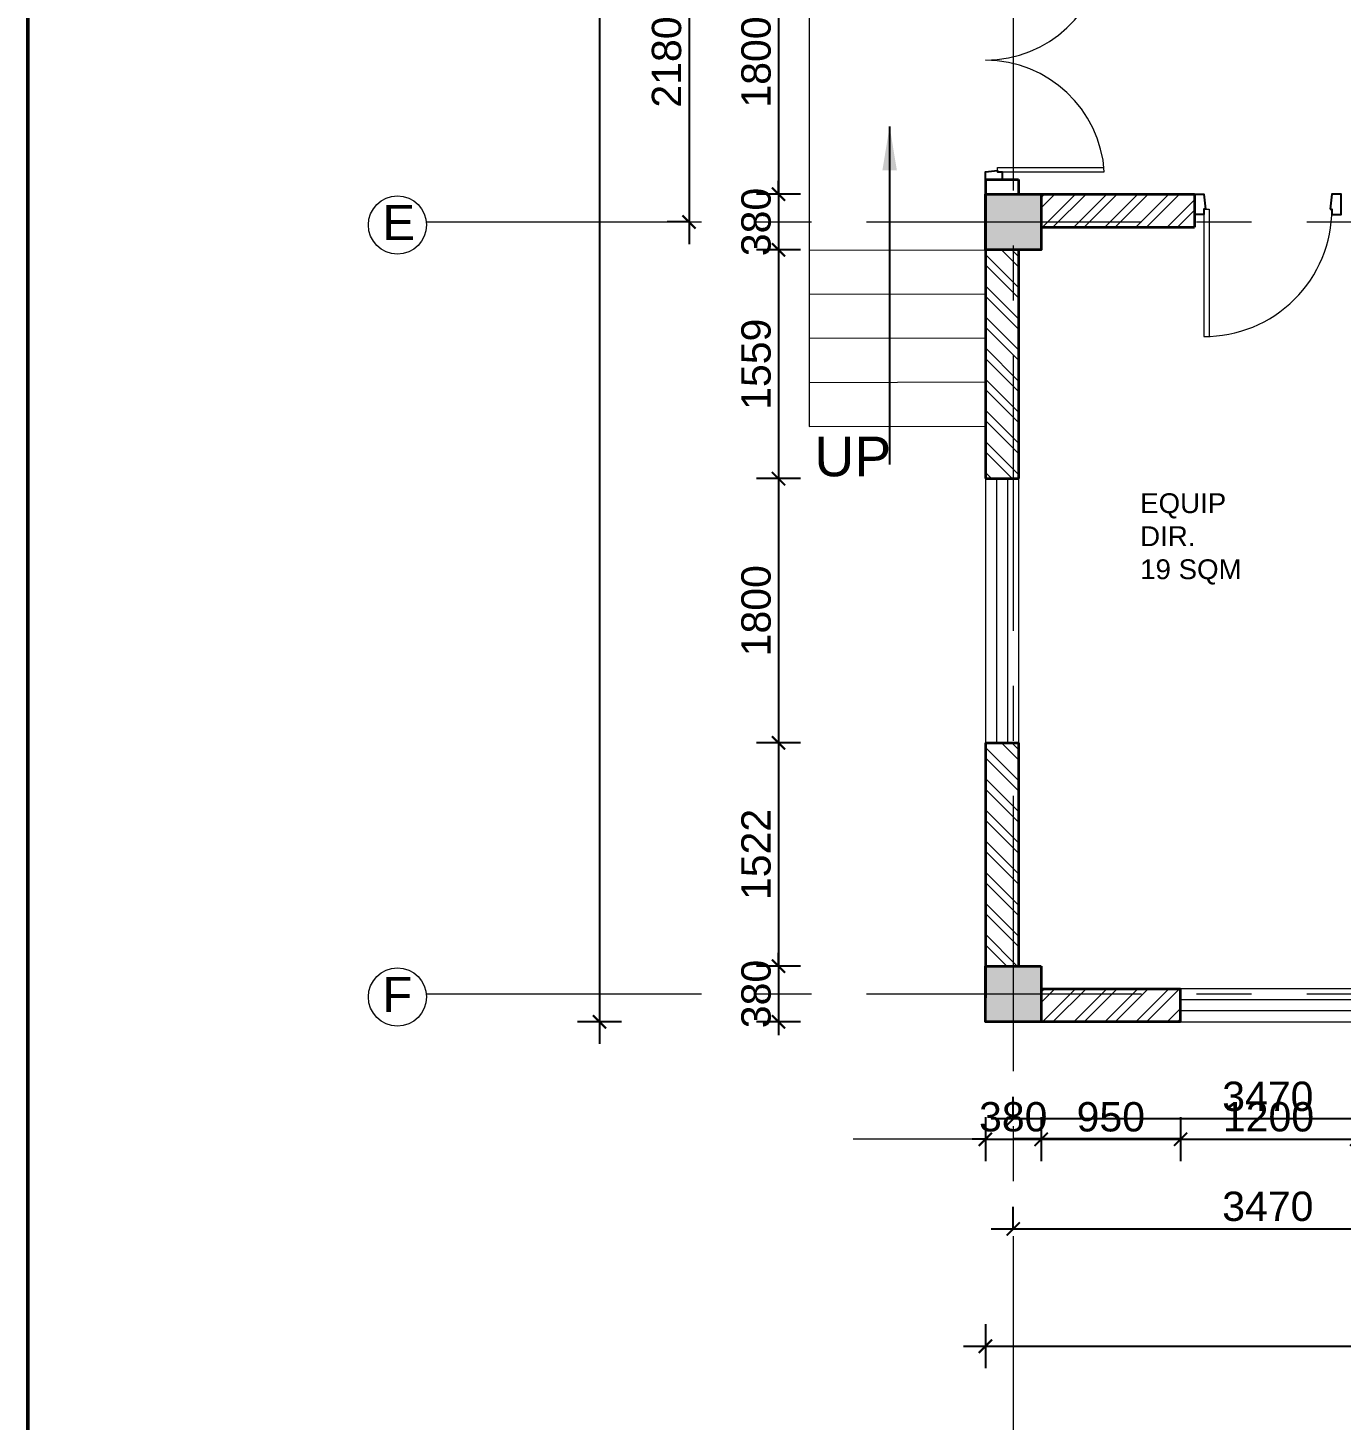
# Model space of a CAD drawing. Header units: inches. Extents: x 527934 to 2134587, y -408734 to 227304.
# Drawn here: x 1928626 to 1937578, y -154872 to -145386 of the extents above; entities that cross this region are included whole.
import ezdxf

# ---------------------------------------------------------------- set-up
doc = ezdxf.new("R2010")
doc.units = ezdxf.units.IN
doc.header["$MEASUREMENT"] = 0
doc.linetypes.add('CENTER', pattern=[2, 1.25, -0.25, 0.25, -0.25])
for name, color, linetype, lineweight in [('centre line', 1, 'CENTER', 9), ('dim', 253, 'Continuous', 9), ('door', 77, 'Continuous', 13), ('furniture', 253, 'Continuous', 5), ('hatch', 250, 'Continuous', 5), ('plinth', 5, 'Continuous', 9), ('sill', 253, 'Continuous', 13), ('stair steps', 54, 'Continuous', 20), ('text', 7, 'Continuous', 13), ('TITLE THICK', 7, 'Continuous', 50), ('wall - brick', 30, 'Continuous', 35), ('window', 1, 'Continuous', 15)]:
    doc.layers.add(name, color=color, linetype=linetype, lineweight=lineweight)
doc.styles.get("Standard").update_dxf_attribs({"font": 'arial.ttf'})
doc.styles.add('style1', font='arial.ttf')
doc.dimstyles.new('dim 100', dxfattribs={"dimtxt": 200, "dimasz": 90, "dimexe": 150, "dimexo": 150, "dimgap": 50, "dimtad": 1, "dimdec": 0, "dimzin": 0, "dimdsep": 46, "dimtxsty": 'Standard', "dimblk": 'ARCHTICK', "dimcen": 100, "dimdle": 150, "dimazin": 0, "dimtfac": 1, "dimtdec": 0, "dimtix": 1, "dimtmove": 2, "dimatfit": 3, "dimfxl": 150, "dimfxlon": 1, "dimtolj": 1, "dimtzin": 0, "dimarcsym": 0})

# ---------------------------------------------------------------- blocks, each defined once
blk = doc.blocks.new('Dd1')
at = {"layer": 'door'}
for p, q in [((6330586.9, 14339), (6330586.9, 13509.1)), ((6330598.9, 14377), (6330624.9, 14377)), ((6330624.9, 14377), (6330624.9, 13509.6))]:
    blk.add_line(p, q, dxfattribs=at)
at = {"layer": 'door', "lineweight": 25}
for points in [[(6330598.9, 14377), (6330586.9, 14377), (6330586.9, 14339), (6330523.9, 14339), (6330523.9, 14479), (6330586.9, 14479)], [(6331448.9, 14377), (6331460.9, 14377), (6331460.9, 14339), (6331523.9, 14339), (6331523.9, 14479), (6331460.9, 14479)]]:
    blk.add_lwpolyline(points, close=True, dxfattribs=at)
at = {"layer": 'door'}
blk.add_arc((6330592.9, 14377), 868, 269.60394, 0, dxfattribs=at)
blk = doc.blocks.new('_ArchTick')
at = {"color": 0, "linetype": 'ByBlock', "const_width": 0.15}
blk.add_lwpolyline([(-0.5, -0.5), (0.5, 0.5)], dxfattribs=at)
blk = doc.blocks.new('*D2638')
at = {"layer": 'Defpoints', "color": 0, "ltscale": 400}
for p in [(1935152.6, -144718.6), (1933742.6, -146518.6), (1935152.6, -146518.6)]:
    blk.add_point(p, dxfattribs=at)
at = {"layer": 'dim', "color": 0, "lineweight": -2, "ltscale": 400}
for p, q in [((1933742.6, -144568.6), (1933742.6, -146668.6)), ((1933892.6, -144718.6), (1933592.6, -144718.6)), ((1933892.6, -146518.6), (1933592.6, -146518.6))]:
    blk.add_line(p, q, dxfattribs=at)
at = {"layer": 'dim', "color": 0, "lineweight": -2, "ltscale": 400, "xscale": 90, "yscale": 90, "zscale": 90}
for p, rotation in [((1933742.6, -144718.6), 90), ((1933742.6, -146518.6), 270)]:
    blk.add_blockref('_ArchTick', p, dxfattribs=dict(at, rotation=rotation))
at = {"layer": 'dim', "color": 0, "ltscale": 400, "insert": (1933590.5, -145618.6), "char_height": 200, "attachment_point": 5, "rotation": 90}
blk.add_mtext('\\A1;1800', dxfattribs=at)
blk = doc.blocks.new('*D2639')
at = {"layer": 'Defpoints', "color": 0, "ltscale": 400}
for p in [(1935152.6, -146518.6), (1933742.6, -146898.6), (1935153.4, -146898.6)]:
    blk.add_point(p, dxfattribs=at)
at = {"layer": 'dim', "color": 0, "lineweight": -2, "ltscale": 400}
for p, q in [((1933742.6, -146518.6), (1933742.6, -146428.6)), ((1933892.6, -146518.6), (1933592.6, -146518.6)), ((1933742.6, -146518.6), (1933742.6, -146898.6)), ((1933892.6, -146898.6), (1933592.6, -146898.6)), ((1933742.6, -146898.6), (1933742.6, -146988.6))]:
    blk.add_line(p, q, dxfattribs=at)
at = {"layer": 'dim', "color": 0, "lineweight": -2, "ltscale": 400, "xscale": 90, "yscale": 90, "zscale": 90}
for p, rotation in [((1933742.6, -146518.6), 270), ((1933742.6, -146898.6), 90)]:
    blk.add_blockref('_ArchTick', p, dxfattribs=dict(at, rotation=rotation))
at = {"layer": 'dim', "color": 0, "ltscale": 400, "insert": (1933590.4, -146708.6), "char_height": 200, "attachment_point": 5, "rotation": 90}
blk.add_mtext('\\A1;380', dxfattribs=at)
blk = doc.blocks.new('*D2640')
at = {"layer": 'Defpoints', "color": 0, "ltscale": 400}
for p in [(1935152.6, -146898.6), (1933742.6, -148457.1), (1935152.6, -148457.1)]:
    blk.add_point(p, dxfattribs=at)
at = {"layer": 'dim', "color": 0, "lineweight": -2, "ltscale": 400}
for p, q in [((1933742.6, -146748.6), (1933742.6, -148607.1)), ((1933892.6, -146898.6), (1933592.6, -146898.6)), ((1933892.6, -148457.1), (1933592.6, -148457.1))]:
    blk.add_line(p, q, dxfattribs=at)
at = {"layer": 'dim', "color": 0, "lineweight": -2, "ltscale": 400, "xscale": 90, "yscale": 90, "zscale": 90}
for p, rotation in [((1933742.6, -146898.6), 90), ((1933742.6, -148457.1), 270)]:
    blk.add_blockref('_ArchTick', p, dxfattribs=dict(at, rotation=rotation))
at = {"layer": 'dim', "color": 0, "ltscale": 400, "insert": (1933590.5, -147677.9), "char_height": 200, "attachment_point": 5, "rotation": 90}
blk.add_mtext('\\A1;1559', dxfattribs=at)
blk = doc.blocks.new('*D2641')
at = {"layer": 'Defpoints', "color": 0, "ltscale": 400}
for p in [(1935152.6, -148457.1), (1933742.6, -150257.1), (1935152.6, -150257.1)]:
    blk.add_point(p, dxfattribs=at)
at = {"layer": 'dim', "color": 0, "lineweight": -2, "ltscale": 400}
for p, q in [((1933742.6, -148307.1), (1933742.6, -150407.1)), ((1933892.6, -148457.1), (1933592.6, -148457.1)), ((1933892.6, -150257.1), (1933592.6, -150257.1))]:
    blk.add_line(p, q, dxfattribs=at)
at = {"layer": 'dim', "color": 0, "lineweight": -2, "ltscale": 400, "xscale": 90, "yscale": 90, "zscale": 90}
for p, rotation in [((1933742.6, -148457.1), 90), ((1933742.6, -150257.1), 270)]:
    blk.add_blockref('_ArchTick', p, dxfattribs=dict(at, rotation=rotation))
at = {"layer": 'dim', "color": 0, "ltscale": 400, "insert": (1933590.5, -149357.1), "char_height": 200, "attachment_point": 5, "rotation": 90}
blk.add_mtext('\\A1;1800', dxfattribs=at)
blk = doc.blocks.new('*D2642')
at = {"layer": 'Defpoints', "color": 0, "ltscale": 400}
for p in [(1935152.6, -150257.1), (1933742.6, -151778.6), (1935152.6, -151778.6)]:
    blk.add_point(p, dxfattribs=at)
at = {"layer": 'dim', "color": 0, "lineweight": -2, "ltscale": 400}
for p, q in [((1933742.6, -150107.1), (1933742.6, -151928.6)), ((1933892.6, -150257.1), (1933592.6, -150257.1)), ((1933892.6, -151778.6), (1933592.6, -151778.6))]:
    blk.add_line(p, q, dxfattribs=at)
at = {"layer": 'dim', "color": 0, "lineweight": -2, "ltscale": 400, "xscale": 90, "yscale": 90, "zscale": 90}
for p, rotation in [((1933742.6, -150257.1), 90), ((1933742.6, -151778.6), 270)]:
    blk.add_blockref('_ArchTick', p, dxfattribs=dict(at, rotation=rotation))
at = {"layer": 'dim', "color": 0, "ltscale": 400, "insert": (1933590.5, -151017.9), "char_height": 200, "attachment_point": 5, "rotation": 90}
blk.add_mtext('\\A1;1522', dxfattribs=at)
blk = doc.blocks.new('*D2643')
at = {"layer": 'Defpoints', "color": 0, "ltscale": 400}
for p in [(1935152.6, -151778.6), (1933742.6, -152158.6), (1935152.6, -152158.6)]:
    blk.add_point(p, dxfattribs=at)
at = {"layer": 'dim', "color": 0, "lineweight": -2, "ltscale": 400}
for p, q in [((1933892.6, -151778.6), (1933592.6, -151778.6)), ((1933742.6, -151778.6), (1933742.6, -151688.6)), ((1933742.6, -151778.6), (1933742.6, -152158.6)), ((1933892.6, -152158.6), (1933592.6, -152158.6)), ((1933742.6, -152158.6), (1933742.6, -152248.6))]:
    blk.add_line(p, q, dxfattribs=at)
at = {"layer": 'dim', "color": 0, "lineweight": -2, "ltscale": 400, "xscale": 90, "yscale": 90, "zscale": 90}
for p, rotation in [((1933742.6, -151778.6), 270), ((1933742.6, -152158.6), 90)]:
    blk.add_blockref('_ArchTick', p, dxfattribs=dict(at, rotation=rotation))
at = {"layer": 'dim', "color": 0, "ltscale": 400, "insert": (1933590.4, -151968.6), "char_height": 200, "attachment_point": 5, "rotation": 90}
blk.add_mtext('\\A1;380', dxfattribs=at)
blk = doc.blocks.new('*D2156')
at = {"layer": 'Defpoints', "color": 0, "ltscale": 400}
for p in [(1933132.6, -144528.6), (1933132.6, -146708.6), (1933132.6, -146708.6)]:
    blk.add_point(p, dxfattribs=at)
at = {"layer": 'dim', "color": 0, "lineweight": -2, "ltscale": 400}
for p, q in [((1933132.6, -144378.6), (1933132.6, -146858.6)), ((1933132.6, -144528.6), (1932982.6, -144528.6)), ((1933132.6, -146708.6), (1932982.6, -146708.6))]:
    blk.add_line(p, q, dxfattribs=at)
at = {"layer": 'dim', "color": 0, "lineweight": -2, "ltscale": 400, "xscale": 90, "yscale": 90, "zscale": 90}
for p, rotation in [((1933132.6, -144528.6), 90), ((1933132.6, -146708.6), 270)]:
    blk.add_blockref('_ArchTick', p, dxfattribs=dict(at, rotation=rotation))
at = {"layer": 'dim', "color": 0, "ltscale": 400, "insert": (1932980.5, -145618.6), "char_height": 200, "attachment_point": 5, "rotation": 90}
blk.add_mtext('\\A1;2180', dxfattribs=at)
blk = doc.blocks.new('*D2157')
at = {"layer": 'Defpoints', "color": 0, "ltscale": 400}
for p in [(1945942.6, -132628.6), (1932522.6, -152158.6), (1945942.6, -152158.6)]:
    blk.add_point(p, dxfattribs=at)
at = {"layer": 'dim', "color": 0, "lineweight": -2, "ltscale": 400}
for p, q in [((1932522.6, -132478.6), (1932522.6, -152308.6)), ((1932672.6, -132628.6), (1932372.6, -132628.6)), ((1932672.6, -152158.6), (1932372.6, -152158.6))]:
    blk.add_line(p, q, dxfattribs=at)
at = {"layer": 'dim', "color": 0, "lineweight": -2, "ltscale": 400, "xscale": 90, "yscale": 90, "zscale": 90}
for p, rotation in [((1932522.6, -132628.6), 90), ((1932522.6, -152158.6), 270)]:
    blk.add_blockref('_ArchTick', p, dxfattribs=dict(at, rotation=rotation))
at = {"layer": 'dim', "color": 0, "ltscale": 400, "insert": (1932370.4, -142393.6), "char_height": 200, "attachment_point": 5, "rotation": 90}
blk.add_mtext('\\A1;19530', dxfattribs=at)
blk = doc.blocks.new('*D2644')
at = {"layer": 'Defpoints', "color": 0, "ltscale": 400}
for p in [(1935152.6, -152158.6), (1935532.6, -152158.6), (1935532.6, -152958.6)]:
    blk.add_point(p, dxfattribs=at)
at = {"layer": 'dim', "color": 0, "lineweight": -2, "ltscale": 400}
for p, q in [((1935152.6, -152808.6), (1935152.6, -153108.6)), ((1935532.6, -152808.6), (1935532.6, -153108.6)), ((1935152.6, -152958.6), (1935062.6, -152958.6)), ((1935152.6, -152958.6), (1935532.6, -152958.6)), ((1935532.6, -152958.6), (1935622.6, -152958.6))]:
    blk.add_line(p, q, dxfattribs=at)
at = {"layer": 'dim', "color": 0, "lineweight": -2, "ltscale": 400, "xscale": 90, "yscale": 90, "zscale": 90}
blk.add_blockref('_ArchTick', (1935152.6, -152958.6), dxfattribs=at)
at = {"layer": 'dim', "color": 0, "lineweight": -2, "ltscale": 400, "xscale": 90, "yscale": 90, "zscale": 90, "rotation": 180}
blk.add_blockref('_ArchTick', (1935532.6, -152958.6), dxfattribs=at)
at = {"layer": 'dim', "color": 0, "ltscale": 400, "insert": (1935342.6, -152806.4), "char_height": 200, "attachment_point": 5}
blk.add_mtext('\\A1;380', dxfattribs=at)
blk = doc.blocks.new('*D2645')
at = {"layer": 'Defpoints', "color": 0, "ltscale": 400}
for p in [(1935532.6, -152158.6), (1936482.6, -152158.6), (1936482.6, -152958.6)]:
    blk.add_point(p, dxfattribs=at)
at = {"layer": 'dim', "color": 0, "lineweight": -2, "ltscale": 400}
for p, q in [((1935532.6, -152808.6), (1935532.6, -153108.6)), ((1936482.6, -152808.6), (1936482.6, -153108.6)), ((1935382.6, -152958.6), (1936632.6, -152958.6))]:
    blk.add_line(p, q, dxfattribs=at)
at = {"layer": 'dim', "color": 0, "lineweight": -2, "ltscale": 400, "xscale": 90, "yscale": 90, "zscale": 90, "rotation": 180}
blk.add_blockref('_ArchTick', (1935532.6, -152958.6), dxfattribs=at)
at = {"layer": 'dim', "color": 0, "lineweight": -2, "ltscale": 400, "xscale": 90, "yscale": 90, "zscale": 90}
blk.add_blockref('_ArchTick', (1936482.6, -152958.6), dxfattribs=at)
at = {"layer": 'dim', "color": 0, "ltscale": 400, "insert": (1936007.6, -152806.5), "char_height": 200, "attachment_point": 5}
blk.add_mtext('\\A1;950', dxfattribs=at)
blk = doc.blocks.new('*D2646')
at = {"layer": 'Defpoints', "color": 0, "ltscale": 400}
for p in [(1936482.6, -152158.6), (1937682.6, -152158.6), (1937682.6, -152958.6)]:
    blk.add_point(p, dxfattribs=at)
at = {"layer": 'dim', "color": 0, "lineweight": -2, "ltscale": 400}
for p, q in [((1936482.6, -152808.6), (1936482.6, -153108.6)), ((1937682.6, -152808.6), (1937682.6, -153108.6)), ((1936332.6, -152958.6), (1937832.6, -152958.6))]:
    blk.add_line(p, q, dxfattribs=at)
at = {"layer": 'dim', "color": 0, "lineweight": -2, "ltscale": 400, "xscale": 90, "yscale": 90, "zscale": 90, "rotation": 180}
blk.add_blockref('_ArchTick', (1936482.6, -152958.6), dxfattribs=at)
at = {"layer": 'dim', "color": 0, "lineweight": -2, "ltscale": 400, "xscale": 90, "yscale": 90, "zscale": 90}
blk.add_blockref('_ArchTick', (1937682.6, -152958.6), dxfattribs=at)
at = {"layer": 'dim', "color": 0, "ltscale": 400, "insert": (1937082.6, -152806.5), "char_height": 200, "attachment_point": 5}
blk.add_mtext('\\A1;1200', dxfattribs=at)
blk = doc.blocks.new('*D2647')
at = {"layer": 'Defpoints', "color": 0, "ltscale": 400}
for p in [(1937682.6, -152158.6), (1938622.6, -152158.6), (1938622.6, -152958.6)]:
    blk.add_point(p, dxfattribs=at)
at = {"layer": 'dim', "color": 0, "lineweight": -2, "ltscale": 400}
for p, q in [((1937682.6, -152808.6), (1937682.6, -153108.6)), ((1938622.6, -152808.6), (1938622.6, -153108.6)), ((1937532.6, -152958.6), (1938772.6, -152958.6))]:
    blk.add_line(p, q, dxfattribs=at)
at = {"layer": 'dim', "color": 0, "lineweight": -2, "ltscale": 400, "xscale": 90, "yscale": 90, "zscale": 90, "rotation": 180}
blk.add_blockref('_ArchTick', (1937682.6, -152958.6), dxfattribs=at)
at = {"layer": 'dim', "color": 0, "lineweight": -2, "ltscale": 400, "xscale": 90, "yscale": 90, "zscale": 90}
blk.add_blockref('_ArchTick', (1938622.6, -152958.6), dxfattribs=at)
at = {"layer": 'dim', "color": 0, "ltscale": 400, "insert": (1938152.6, -152806.5), "char_height": 200, "attachment_point": 5}
blk.add_mtext('\\A1;940', dxfattribs=at)
blk = doc.blocks.new('*D2159')
at = {"layer": 'Defpoints', "color": 0, "ltscale": 400}
for p in [(1935342.6, -153568.6), (1938812.6, -153568.6), (1938812.6, -153568.6)]:
    blk.add_point(p, dxfattribs=at)
at = {"layer": 'dim', "color": 0, "lineweight": -2, "ltscale": 400}
for p, q in [((1935342.6, -153568.6), (1935342.6, -153418.6)), ((1938812.6, -153568.6), (1938812.6, -153418.6)), ((1935192.6, -153568.6), (1938962.6, -153568.6))]:
    blk.add_line(p, q, dxfattribs=at)
at = {"layer": 'dim', "color": 0, "lineweight": -2, "ltscale": 400, "xscale": 90, "yscale": 90, "zscale": 90, "rotation": 180}
blk.add_blockref('_ArchTick', (1935342.6, -153568.6), dxfattribs=at)
at = {"layer": 'dim', "color": 0, "lineweight": -2, "ltscale": 400, "xscale": 90, "yscale": 90, "zscale": 90}
blk.add_blockref('_ArchTick', (1938812.6, -153568.6), dxfattribs=at)
at = {"layer": 'dim', "color": 0, "ltscale": 400, "insert": (1937077.6, -153416.4), "char_height": 200, "attachment_point": 5}
blk.add_mtext('\\A1;3470', dxfattribs=at)
blk = doc.blocks.new('*D2161')
at = {"layer": 'Defpoints', "color": 0, "ltscale": 400}
for p in [(1935152.6, -151968.6), (1970540.6, -151968.6), (1970540.6, -154368.6)]:
    blk.add_point(p, dxfattribs=at)
at = {"layer": 'dim', "color": 0, "lineweight": -2, "ltscale": 400}
for p, q in [((1935152.6, -154218.6), (1935152.6, -154518.6)), ((1970540.6, -154218.6), (1970540.6, -154518.6)), ((1935002.6, -154368.6), (1970690.6, -154368.6))]:
    blk.add_line(p, q, dxfattribs=at)
at = {"layer": 'dim', "color": 0, "lineweight": -2, "ltscale": 400, "xscale": 90, "yscale": 90, "zscale": 90, "rotation": 180}
blk.add_blockref('_ArchTick', (1935152.6, -154368.6), dxfattribs=at)
at = {"layer": 'dim', "color": 0, "lineweight": -2, "ltscale": 400, "xscale": 90, "yscale": 90, "zscale": 90}
blk.add_blockref('_ArchTick', (1970540.6, -154368.6), dxfattribs=at)
at = {"layer": 'dim', "color": 0, "ltscale": 400, "insert": (1952846.6, -154216.4), "char_height": 200, "attachment_point": 5}
blk.add_mtext('\\A1;35388', dxfattribs=at)
blk = doc.blocks.new('*D2774')
at = {"layer": 'Defpoints', "color": 0, "ltscale": 400}
for p in [(1935342.6, -152819.3), (1935342.6, -152819.3), (1938812.6, -152819.3)]:
    blk.add_point(p, dxfattribs=at)
at = {"layer": 'furniture', "color": 0, "lineweight": -2, "ltscale": 400}
for p, q in [((1935342.6, -152819.3), (1935342.6, -152669.3)), ((1938812.6, -152819.3), (1938812.6, -152669.3)), ((1938962.6, -152819.3), (1935192.6, -152819.3))]:
    blk.add_line(p, q, dxfattribs=at)
at = {"layer": 'furniture', "color": 0, "lineweight": -2, "ltscale": 400, "xscale": 90, "yscale": 90, "zscale": 90, "rotation": 180}
blk.add_blockref('_ArchTick', (1935342.6, -152819.3), dxfattribs=at)
at = {"layer": 'furniture', "color": 0, "lineweight": -2, "ltscale": 400, "xscale": 90, "yscale": 90, "zscale": 90}
blk.add_blockref('_ArchTick', (1938812.6, -152819.3), dxfattribs=at)
at = {"layer": 'furniture', "color": 0, "ltscale": 400, "insert": (1937077.6, -152667.1), "char_height": 200, "attachment_point": 5}
blk.add_mtext('\\A1;3470', dxfattribs=at)

msp = doc.modelspace()

# ---------------------------------------------------------------- hatches: boundary and pattern name
at = {"layer": 'hatch', "lineweight": 5, "ltscale": 400}
h = msp.add_hatch(dxfattribs=at)
h.set_pattern_fill('ANSI32', color=256, scale=400)
h.set_pattern_definition([(45, (-568765.42, -115225.44), (-106.066017, 106.066017), []), (45, (-568694.71, -115225.44), (-106.066017, 106.066017), [])])
h.paths.add_polyline_path([(1935532.6, -146743.6), (1935532.6, -146518.6), (1936577.6, -146518.6), (1936577.6, -146743.6)])
h = msp.add_hatch(dxfattribs=at)
h.set_pattern_fill('ANSI32', color=256, scale=400, angle=-90)
h.set_pattern_definition([(315, (1966663.39, 2357384.75), (106.066017, 106.066017), []), (315, (1966663.39, 2357314.04), (106.066017, 106.066017), [])])
h.paths.add_polyline_path([(1935152.6, -146898.6), (1935377.6, -146898.6), (1935377.6, -148457.1), (1935152.6, -148457.1)])
h = msp.add_hatch(dxfattribs=at)
h.set_pattern_fill('ANSI32', color=256, scale=400, angle=-90)
h.set_pattern_definition([(315, (1966663.39, 2354026.25), (106.066017, 106.066017), []), (315, (1966663.39, 2353955.54), (106.066017, 106.066017), [])])
h.paths.add_polyline_path([(1935152.6, -150257.1), (1935377.6, -150257.1), (1935377.6, -151778.6), (1935152.6, -151778.6)])
h = msp.add_hatch(dxfattribs=at)
h.set_pattern_fill('ANSI32', color=256, scale=400)
h.set_pattern_definition([(45, (-568765.42, -120640.44), (-106.066017, 106.066017), []), (45, (-568694.71, -120640.44), (-106.066017, 106.066017), [])])
h.paths.add_polyline_path([(1935532.6, -152158.6), (1935532.6, -151933.6), (1936482.6, -151933.6), (1936482.6, -152158.6)])
at = {"layer": 'plinth', "ltscale": 400}
h = msp.add_hatch(color=0, dxfattribs=at)
h.dxf.hatch_style = 1
h.paths.add_polyline_path([(1935532.6, -139078.6), (1935532.6, -139458.6), (1935152.6, -139458.6), (1935152.6, -139078.6)])
h.paths.add_polyline_path([(1939002.6, -139078.6), (1939002.6, -139458.6), (1938622.6, -139458.6), (1938622.6, -139078.6)])
h.paths.add_polyline_path([(1942472.6, -139078.6), (1942472.6, -139458.6), (1942092.6, -139458.6), (1942092.6, -139078.6)])
h.paths.add_polyline_path([(1945942.6, -137478.6), (1945942.6, -137858.6), (1945562.6, -137858.6), (1945562.6, -137478.6)])
h.paths.add_polyline_path([(1945942.6, -132628.6), (1945942.6, -133008.6), (1945562.6, -133008.6), (1945562.6, -132628.6)])
h.paths.add_polyline_path([(1949412.6, -132628.6), (1949412.6, -133008.6), (1949032.6, -133008.6), (1949032.6, -132628.6)])
h.paths.add_polyline_path([(1952882.6, -132628.6), (1952882.6, -133008.6), (1952502.6, -133008.6), (1952502.6, -132628.6)])
h.paths.add_polyline_path([(1956352.6, -132628.6), (1956352.6, -133008.6), (1955972.6, -133008.6), (1955972.6, -132628.6)])
h.paths.add_polyline_path([(1956352.6, -137478.6), (1956352.6, -137858.6), (1955972.6, -137858.6), (1955972.6, -137478.6)])
h.paths.add_polyline_path([(1949412.6, -139078.6), (1949412.6, -139458.6), (1949032.6, -139458.6), (1949032.6, -139078.6)])
h.paths.add_polyline_path([(1952882.6, -139078.6), (1952882.6, -139458.6), (1952502.6, -139458.6), (1952502.6, -139078.6)])
h.paths.add_polyline_path([(1956352.6, -139078.6), (1956352.6, -139458.6), (1955972.6, -139458.6), (1955972.6, -139078.6)])
h.paths.add_polyline_path([(1959822.6, -139078.6), (1959822.6, -139458.6), (1959442.6, -139458.6), (1959442.6, -139078.6)])
h.paths.add_polyline_path([(1963297.6, -139078.6), (1963297.6, -139458.6), (1962917.6, -139458.6), (1962917.6, -139078.6)])
h.paths.add_polyline_path([(1963297.6, -144338.6), (1963297.6, -144718.6), (1962917.6, -144718.6), (1962917.6, -144338.6)])
h.paths.add_polyline_path([(1959822.6, -144338.6), (1959822.6, -144718.6), (1959442.6, -144718.6), (1959442.6, -144338.6)])
h.paths.add_polyline_path([(1956352.6, -144338.6), (1956352.6, -144718.6), (1955972.6, -144718.6), (1955972.6, -144338.6)])
h.paths.add_polyline_path([(1952882.6, -144338.6), (1952882.6, -144718.6), (1952502.6, -144718.6), (1952502.6, -144338.6)])
h.paths.add_polyline_path([(1945942.6, -139078.6), (1945942.6, -139458.6), (1945562.6, -139458.6), (1945562.6, -139078.6)])
h.paths.add_polyline_path([(1942472.6, -144338.6), (1942472.6, -144718.6), (1942092.6, -144718.6), (1942092.6, -144338.6)])
h.paths.add_polyline_path([(1939002.6, -144338.6), (1939002.6, -144718.6), (1938622.6, -144718.6), (1938622.6, -144338.6)])
h.paths.add_polyline_path([(1935532.6, -144338.6), (1935532.6, -144718.6), (1935152.6, -144718.6), (1935152.6, -144338.6)])
h.paths.add_polyline_path([(1935532.6, -146518.6), (1935532.6, -146898.6), (1935152.6, -146898.6), (1935152.6, -146518.6)])
h.paths.add_polyline_path([(1939002.6, -146518.6), (1939002.6, -146898.6), (1938622.6, -146898.6), (1938622.6, -146518.6)])
h.paths.add_polyline_path([(1942472.6, -146518.6), (1942472.6, -146898.6), (1942092.6, -146898.6), (1942092.6, -146518.6)])
h.paths.add_polyline_path([(1945942.6, -146518.6), (1945942.6, -146898.6), (1945562.6, -146898.6), (1945562.6, -146518.6)])
h.paths.add_polyline_path([(1949412.6, -146518.6), (1949412.6, -146898.6), (1949032.6, -146898.6), (1949032.6, -146518.6)])
h.paths.add_polyline_path([(1952882.6, -146518.6), (1952882.6, -146898.6), (1952502.6, -146898.6), (1952502.6, -146518.6)])
h.paths.add_polyline_path([(1956352.6, -146518.6), (1956352.6, -146898.6), (1955972.6, -146898.6), (1955972.6, -146518.6)])
h.paths.add_polyline_path([(1959822.6, -146518.6), (1959822.6, -146898.6), (1959442.6, -146898.6), (1959442.6, -146518.6)])
h.paths.add_polyline_path([(1963297.6, -146518.6), (1963297.6, -146898.6), (1962917.6, -146898.6), (1962917.6, -146518.6)])
h.paths.add_polyline_path([(1963297.6, -151778.6), (1963297.6, -152158.6), (1962917.6, -152158.6), (1962917.6, -151778.6)])
h.paths.add_polyline_path([(1959822.6, -151778.6), (1959822.6, -152158.6), (1959442.6, -152158.6), (1959442.6, -151778.6)])
h.paths.add_polyline_path([(1956352.6, -151778.6), (1956352.6, -152158.6), (1955972.6, -152158.6), (1955972.6, -151778.6)])
h.paths.add_polyline_path([(1952882.6, -151778.6), (1952882.6, -152158.6), (1952502.6, -152158.6), (1952502.6, -151778.6)])
h.paths.add_polyline_path([(1949412.6, -151778.6), (1949412.6, -152158.6), (1949032.6, -152158.6), (1949032.6, -151778.6)])
h.paths.add_polyline_path([(1945942.6, -151778.6), (1945942.6, -152158.6), (1945562.6, -152158.6), (1945562.6, -151778.6)])
h.paths.add_polyline_path([(1942472.6, -151778.6), (1942472.6, -152158.6), (1942092.6, -152158.6), (1942092.6, -151778.6)])
h.paths.add_polyline_path([(1939002.6, -151778.6), (1939002.6, -152158.6), (1938622.6, -152158.6), (1938622.6, -151778.6)])
h.paths.add_polyline_path([(1935532.6, -151778.6), (1935532.6, -152158.6), (1935152.6, -152158.6), (1935152.6, -151778.6)])
edge = h.paths.add_edge_path()
edge.add_line((1945942.6, -139078.6), (1945192.6, -139078.6))

# ---------------------------------------------------------------- linework, layer by layer
at = {"layer": 'centre line', "ltscale": 1500}
for p, q in [((1935342.6, -129618.6), (1935342.6, -155358.6)), ((1931342.6, -146708.6), (1974071.1, -146708.6)), ((1931342.6, -151968.6), (1974071.1, -151968.6))]:
    msp.add_line(p, q, dxfattribs=at)
at = {"layer": 'dim', "ltscale": 400}
msp.add_line((1935532.6, -152958.6), (1934251.9, -152958.6), dxfattribs=at)
at = {"layer": 'dim'}
for centre in [(1931145.4, -146729), (1931145.4, -151989)]:
    msp.add_circle(centre, 198.2, dxfattribs=at)
at = {"layer": 'door'}
for p, q in [((1935235.5, -146336.6), (1935960.8, -146336.6)), ((1935235.5, -146357.7), (1935235.5, -146336.6)), ((1935235.5, -146367.4), (1935963.3, -146367.4))]:
    msp.add_line(p, q, dxfattribs=at)
at = {"layer": 'door', "lineweight": 25}
msp.add_lwpolyline([(1935235.5, -146357.7), (1935235.5, -146367.4), (1935266.3, -146367.4), (1935266.3, -146418.6), (1935152.6, -146418.6), (1935152.6, -146367.4)], close=True, dxfattribs=at)
at = {"layer": 'door'}
for centre, start, end in [((1935152.6, -144794), 270, 356.38797), ((1935152.6, -146418.6), 3.61203, 90)]:
    msp.add_arc(centre, 812.3, start, end, dxfattribs=at)
at = {"layer": 'sill'}
for p, q in [((1935152.6, -148457.1), (1935152.6, -150257.1)), ((1935377.6, -148457.1), (1935377.6, -150257.1)), ((1937682.6, -151933.6), (1936482.6, -151933.6)), ((1936482.6, -152158.6), (1937682.6, -152158.6))]:
    msp.add_line(p, q, dxfattribs=at)
at = {"layer": 'stair steps'}
for points in [[(1935152.6, -144718.6), (1933952.6, -144718.6), (1933952.6, -146901.1), (1935152.6, -146898.6)], [(1933952.6, -146901.1), (1933952.6, -148101.1), (1935155.1, -148098.6)], [(1933952.6, -147201.1), (1935153.2, -147198.6)], [(1933953.2, -147501.1), (1935153.9, -147498.6)], [(1933953.9, -147801.1), (1935154.5, -147798.6)]]:
    msp.add_lwpolyline(points, dxfattribs=at)
at = {"layer": 'TITLE THICK'}
msp.add_lwpolyline([(1928626.1, -126600.9), (1974826.1, -126600.9), (1974826.1, -159840.9), (1928626.1, -159840.9)], close=True, dxfattribs=at)
at = {"layer": 'wall - brick'}
for p, q in [((1935152.6, -146418.6), (1935152.6, -146518.6)), ((1935152.6, -146418.6), (1935377.6, -146418.6)), ((1935377.6, -146418.6), (1935377.6, -146518.6)), ((1935152.6, -146518.6), (1935152.6, -148457.1)), ((1935152.6, -146518.6), (1936577.6, -146518.6)), ((1936577.6, -146518.6), (1936577.6, -146743.6)), ((1935532.6, -146743.6), (1936577.6, -146743.6)), ((1935377.6, -146898.6), (1935377.6, -148457.1)), ((1935152.6, -148457.1), (1935377.6, -148457.1)), ((1935152.6, -150257.1), (1935152.6, -151995.6)), ((1935152.6, -150257.1), (1935377.6, -150257.1)), ((1935377.6, -150257.1), (1935377.6, -151778.6)), ((1935532.6, -151933.6), (1936482.6, -151933.6)), ((1936482.6, -152158.6), (1936482.6, -151933.6)), ((1936482.6, -152158.6), (1935532.6, -152158.6)), ((1936482.6, -152958.6), (1935342.6, -152958.6))]:
    msp.add_line(p, q, dxfattribs=at)
for points in [[(1935532.6, -146518.6), (1935532.6, -146898.6), (1935152.6, -146898.6), (1935152.6, -146518.6)], [(1935532.6, -151778.6), (1935532.6, -152158.6), (1935152.6, -152158.6), (1935152.6, -151778.6)]]:
    msp.add_lwpolyline(points, close=True, dxfattribs=at)
at = {"layer": 'window'}
for p, q in [((1935227.6, -148457.1), (1935227.6, -150257.1)), ((1935302.6, -148457.1), (1935302.6, -150257.1)), ((1937682.6, -152008.6), (1936482.6, -152008.6)), ((1937682.6, -152083.6), (1936482.6, -152083.6))]:
    msp.add_line(p, q, dxfattribs=at)

# ---------------------------------------------------------------- block references
at = {"layer": 'dim'}
msp.add_blockref('Dd1', (-4393946.3, -160997.6), dxfattribs=at)

# ---------------------------------------------------------------- texts
at = {"layer": 'text', "style": 'style1'}
for s, p in [('E', (1931041.5, -146832.1)), ('F', (1931041.5, -152092.1))]:
    msp.add_text(s, height=240, dxfattribs=at).set_placement(p)
at = {"layer": 'text', "attachment_point": 1}
for s, insert, char_height in [('UP', (1933987.1, -148171.2), 270), ('EQUIP\\PDIR.\\P19 SQM', (1936207.4, -148557), 135)]:
    msp.add_mtext_dynamic_manual_height_columns(s, width=7548.854, gutter_width=3500, heights=[0], dxfattribs=dict(at, insert=insert, char_height=char_height))

# ---------------------------------------------------------------- dimensions: what is measured, and where the dimension line sits
at = {"layer": 'dim', "ltscale": 400}
for base, p1, p2, picture, middle in [((1932522.6, -152158.6), (1945942.6, -132628.6), (1945942.6, -152158.6), '*D2157', (1932370.4, -142393.6)), ((1933132.6, -146708.6), (1933132.6, -144528.6), (1933132.6, -146708.6), '*D2156', (1932980.5, -145618.6)), ((1933742.6, -146518.6), (1935152.6, -144718.6), (1935152.6, -146518.6), '*D2638', (1933590.5, -145618.6)), ((1933742.6, -146898.6), (1935152.6, -146518.6), (1935153.4, -146898.6), '*D2639', (1933590.4, -146708.6)), ((1933742.613067, -148457.1006368), (1935152.613067, -146898.6006368), (1935152.613067, -148457.1006368), '*D2640', (1933590.4984694, -147677.8506368)), ((1933742.6, -150257.1), (1935152.6, -148457.1), (1935152.6, -150257.1), '*D2641', (1933590.5, -149357.1)), ((1933742.613067, -151778.6006368), (1935152.613067, -150257.1006368), (1935152.613067, -151778.6006368), '*D2642', (1933590.4984694, -151017.8506368)), ((1933742.6, -152158.6), (1935152.6, -151778.6), (1935152.6, -152158.6), '*D2643', (1933590.4, -151968.6))]:
    dim = msp.add_linear_dim(base=base, p1=p1, p2=p2, angle=90, dimstyle='dim 100', override={"dimpost": '\\X'}, dxfattribs=at)
    dim.commit()
    dim.dimension.update_dxf_attribs({"geometry": picture, "text_midpoint": middle})
for base, p1, p2, picture, middle in [((1970540.6, -154368.6), (1935152.6, -151968.6), (1970540.6, -151968.6), '*D2161', (1952846.6, -154216.4)), ((1935532.6, -152958.6), (1935152.6, -152158.6), (1935532.6, -152158.6), '*D2644', (1935342.6, -152806.4)), ((1936482.6, -152958.6), (1935532.6, -152158.6), (1936482.6, -152158.6), '*D2645', (1936007.6, -152806.5)), ((1937682.6, -152958.6), (1936482.6, -152158.6), (1937682.6, -152158.6), '*D2646', (1937082.6, -152806.5)), ((1938622.6, -152958.6), (1937682.6, -152158.6), (1938622.6, -152158.6), '*D2647', (1938152.6, -152806.5)), ((1938812.6, -153568.6), (1935342.6, -153568.6), (1938812.6, -153568.6), '*D2159', (1937077.6, -153416.4))]:
    dim = msp.add_linear_dim(base=base, p1=p1, p2=p2, dimstyle='dim 100', override={"dimpost": '\\X'}, dxfattribs=at)
    dim.commit()
    dim.dimension.update_dxf_attribs({"geometry": picture, "text_midpoint": middle})
at = {"layer": 'furniture', "ltscale": 400}
dim = msp.add_linear_dim(base=(1935342.6, -152819.3), p1=(1938812.6, -152819.3), p2=(1935342.6, -152819.3), dimstyle='dim 100', override={"dimpost": '\\X'}, dxfattribs=at)
dim.commit()
dim.dimension.update_dxf_attribs({"geometry": '*D2774', "text_midpoint": (1937077.6, -152667.1)})

# ---------------------------------------------------------------- leaders
at = {"layer": 'dim'}
msp.add_leader([(1934500, -146056.8), (1934500, -148361.8)], dimstyle='dim 100', override={"dimasz": 300, "dimtad": 0}, dxfattribs=at)

doc.saveas('drawing.dxf')
